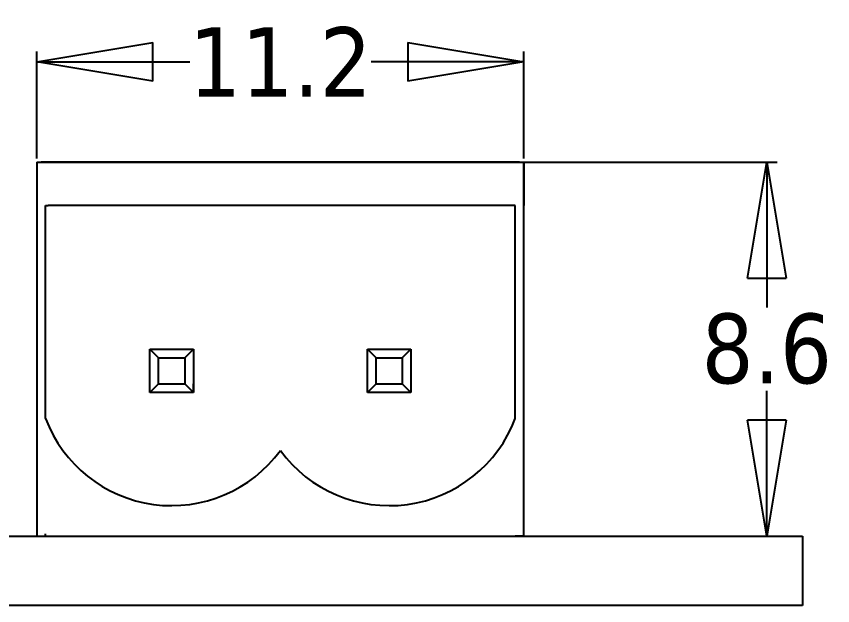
# Model space of a CAD drawing. Header units: millimetres. Extents: x 48 to 218, y 95 to 351.
# Drawn here: x 103.49 to 122.26, y 224.34 to 237.89 of the extents above; entities that cross this region are included whole.
import ezdxf

# ---------------------------------------------------------------- set-up
doc = ezdxf.new("R2010")
doc.units = ezdxf.units.MM
doc.header["$LTSCALE"] = 1.333333
doc.styles.get("Standard").update_dxf_attribs({"font": 'tahoma.ttf'})
doc.dimstyles.new('Alternate (ANSI)2', dxfattribs={"dimscale": 1.333333, "dimtxt": 1.2, "dimasz": 2, "dimexe": 0.18, "dimexo": 0.0625, "dimgap": 0.09, "dimtad": 0, "dimtih": 1, "dimtoh": 1, "dimdec": 4, "dimzin": 0, "dimdsep": 46, "dimtxsty": 'Standard', "dimblk": 'CLOSED', "dimcen": 0.09, "dimadec": 0, "dimazin": 0, "dimtfac": 1, "dimtdec": 4, "dimtofl": 0, "dimtmove": 0, "dimatfit": 3, "dimfxl": 1, "dimtolj": 1, "dimtzin": 0, "dimarcsym": 0})

# ---------------------------------------------------------------- blocks, each defined once
blk = doc.blocks.new('_Closed')
at = {"color": 0, "linetype": 'ByBlock', "lineweight": -2}
for p, q in [((-1, 0.1667), (0, 0)), ((-1, 0.1667), (-1, -0.1667)), ((0, 0), (-1, -0.1667)), ((0, 0), (-1, 0))]:
    blk.add_line(p, q, dxfattribs=at)
blk = doc.blocks.new('*D108')
at = {"color": 0, "lineweight": -2}
for p, q in [((115.146, 234.537), (120.985, 234.537)), ((120.745, 231.87), (120.745, 231.193)), ((120.745, 228.603), (120.745, 229.28)), ((115.146, 225.937), (120.985, 225.937))]:
    blk.add_line(p, q, dxfattribs=at)
at = {"layer": 'Defpoints', "color": 0}
for p in [(115.063, 234.537), (115.063, 225.937), (120.745, 225.937)]:
    blk.add_point(p, dxfattribs=at)
at = {"color": 0, "lineweight": -2, "xscale": 2.666666666666667, "yscale": 2.666666666666667, "zscale": 2.666666666666667}
for p, rotation in [((120.745, 234.537), 90), ((120.745, 225.937), 270)]:
    blk.add_blockref('_Closed', p, dxfattribs=dict(at, rotation=rotation))
at = {"color": 0, "insert": (120.745, 230.237), "char_height": 1.6, "attachment_point": 5}
blk.add_mtext('\\A1;8.6', dxfattribs=at)
blk = doc.blocks.new('*D109')
at = {"color": 0, "lineweight": -2}
for p, q in [((103.963, 234.62), (103.963, 237.079)), ((115.163, 234.62), (115.163, 237.079)), ((106.63, 236.839), (107.478, 236.839)), ((112.496, 236.839), (111.648, 236.839))]:
    blk.add_line(p, q, dxfattribs=at)
at = {"layer": 'Defpoints', "color": 0}
for p in [(115.163, 236.839), (103.963, 234.537), (115.163, 234.537)]:
    blk.add_point(p, dxfattribs=at)
at = {"color": 0, "lineweight": -2, "xscale": 2.666666666666667, "yscale": 2.666666666666667, "zscale": 2.666666666666667, "rotation": 180}
blk.add_blockref('_Closed', (103.963, 236.839), dxfattribs=at)
at = {"color": 0, "lineweight": -2, "xscale": 2.666666666666667, "yscale": 2.666666666666667, "zscale": 2.666666666666667}
blk.add_blockref('_Closed', (115.163, 236.839), dxfattribs=at)
at = {"color": 0, "insert": (109.563, 236.839), "char_height": 1.6, "attachment_point": 5}
blk.add_mtext('\\A1;11.2', dxfattribs=at)

msp = doc.modelspace()

# ---------------------------------------------------------------- linework, layer by layer
for p, q in [((103.963, 234.537), (103.963, 225.937)), ((103.963, 234.537), (115.163, 234.537)), ((115.063, 234.537), (104.063, 234.537)), ((115.163, 225.937), (115.163, 234.537)), ((115.163, 234.537), (115.163, 233.537)), ((104.163, 233.537), (104.226, 233.537)), ((104.163, 228.641), (104.163, 233.537)), ((114.963, 233.537), (104.226, 233.537)), ((114.963, 228.641), (114.963, 233.537)), ((106.563, 230.237), (107.563, 230.237)), ((106.563, 229.237), (106.563, 230.237)), ((106.563, 230.237), (106.763, 230.037)), ((107.563, 230.237), (107.363, 230.037)), ((107.563, 230.237), (107.563, 229.237)), ((111.563, 229.237), (111.563, 230.237)), ((111.563, 230.237), (112.563, 230.237)), ((111.563, 230.237), (111.763, 230.037)), ((112.563, 230.237), (112.363, 230.037)), ((112.563, 230.237), (112.563, 229.237)), ((106.763, 229.437), (106.763, 230.037)), ((106.763, 230.037), (107.363, 230.037)), ((107.363, 230.037), (107.363, 229.437)), ((111.763, 229.437), (111.763, 230.037)), ((111.763, 230.037), (112.363, 230.037)), ((112.363, 230.037), (112.363, 229.437)), ((106.763, 229.437), (106.563, 229.237)), ((106.763, 229.437), (107.363, 229.437)), ((107.363, 229.437), (107.563, 229.237)), ((107.563, 229.237), (107.563, 229.437)), ((111.763, 229.437), (111.563, 229.237)), ((111.763, 229.437), (112.363, 229.437)), ((112.363, 229.437), (112.563, 229.237)), ((107.563, 229.237), (106.563, 229.237)), ((112.563, 229.237), (111.563, 229.237)), ((104.163, 225.937), (104.163, 225.989)), ((54.563, 225.937), (121.563, 225.937)), ((103.963, 225.937), (107.063, 225.937)), ((103.963, 225.937), (104.163, 225.937)), ((104.563, 225.937), (115.563, 225.937)), ((115.163, 225.937), (114.963, 225.937)), ((121.563, 225.937), (121.563, 224.337)), ((121.563, 224.337), (54.563, 224.337))]:
    msp.add_line(p, q)
for centre, start, end in [((107.063, 229.737), 200.6935, 323.7507), ((112.063, 229.737), 216.2493, 339.3065)]:
    msp.add_arc(centre, 3.1, start, end)

# ---------------------------------------------------------------- dimensions: what is measured, and where the dimension line sits
dim = msp.add_linear_dim(base=(115.163, 236.839), p1=(103.963, 234.537), p2=(115.163, 234.537), dimstyle='Alternate (ANSI)2', override={"dimdec": 1})
dim.commit()
dim.dimension.update_dxf_attribs({"geometry": '*D109', "text_midpoint": (109.563, 236.839)})
dim = msp.add_linear_dim(base=(120.745, 225.937), p1=(115.063, 234.537), p2=(115.063, 225.937), angle=90, dimstyle='Alternate (ANSI)2', override={"dimdec": 1})
dim.commit()
dim.dimension.update_dxf_attribs({"geometry": '*D108', "text_midpoint": (120.745, 230.237)})

doc.saveas('drawing.dxf')
